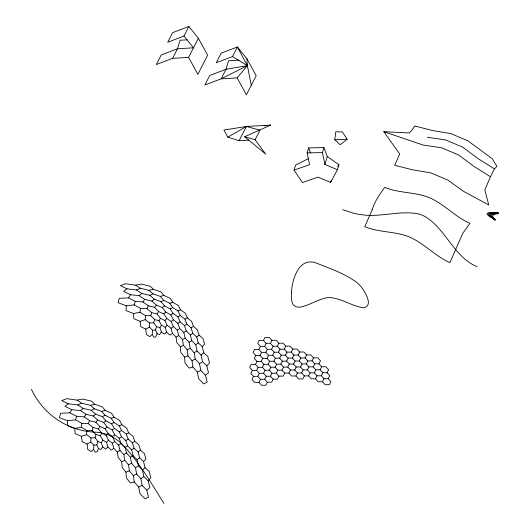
<?xml version="1.0" encoding="UTF-8"?>
<svg xmlns="http://www.w3.org/2000/svg" width="530" height="530" viewBox="0 0 530 530"><rect width="100%" height="100%" fill="white"/><g stroke="black" fill="none" stroke-linecap="round" stroke-linejoin="round"><path stroke-width="0.79" d="M74.77 428.472L81.295 427.167L86.801 430.565L92.081 430.638L95.957 434.514L95.069 437.767L97.871 441.569L96.871 444.869L98.447 448.532L97.162 451.785L95.274 452.282L93.605 449.407L93.903 445.2L90.796 442.093L90.961 437.912L86.562 434.633L81.434 436.296L75.141 433.586L74.77 428.472L67.383 425.557L67.595 420.74L59.459 417.686L60.572 413.287L69.808 412.83L76.638 416.288L84.224 416.891L89.577 420.734L95.844 422.258L99.898 426.491L105.139 428.816L108.087 433.454L112.585 436.455L114.632 441.49L118.654 445.067L120.025 450.48L123.828 454.548L124.755 460.305L128.578 464.77L129.32 470.839L133.381 475.642L134.209 481.962L138.714 487.037L139.913 493.549L145.061 498.856L148.519 497.127L146.797 490.171L142.106 485.387L140.847 478.729L136.601 474.058L135.534 467.725L131.553 463.24L130.44 457.257L126.524 453.024L125.133 447.406L121.065 443.504L119.184 438.27L114.732 434.785L112.168 429.929L107.086 426.948L103.661 422.476L97.686 420.091L93.24 416.004L86.079 414.308L80.474 410.591L71.828 409.69L64.938 406.338L68.211 403.734L77.778 404.927L83.203 408.411L91.16 410.28L95.639 414.142L102.283 416.606L105.907 420.84L111.525 423.808L114.394 428.412L119.257 431.811L121.502 436.793L125.849 440.523L127.604 445.882L131.659 449.864L133.103 455.601L137.071 459.749L138.383 465.87L142.444 470.09L143.829 476.602L148.161 480.809L149.838 487.713L146.797 490.171M133.434 313.528L139.96 312.223L145.458 315.622L150.745 315.688L154.621 319.57L153.733 322.823L156.529 326.626L155.528 329.925L157.112 333.589L155.827 336.841L153.939 337.338L152.262 334.463L152.56 330.256L149.46 327.149L149.626 322.969L145.22 319.689L140.099 321.346L133.805 318.636L133.434 313.528L126.047 310.613L126.259 305.797L118.124 302.736L119.237 298.344L128.465 297.886L135.296 301.345L142.888 301.948L148.241 305.79L154.508 307.314L158.563 311.547L163.803 313.873L166.751 318.51L171.243 321.511L173.297 326.546L177.318 330.124L178.69 335.536L182.486 339.604L183.42 345.355L187.242 349.826L187.984 355.888L192.046 360.692L192.874 367.012L197.379 372.093L198.578 378.606L203.725 383.912L207.184 382.183L205.454 375.227L200.771 370.437L199.512 363.785L195.265 359.108L194.199 352.781L190.217 348.296L189.104 342.314L185.189 338.08L183.797 332.462L179.73 328.56L177.848 323.327L173.396 319.835L170.832 314.986L165.751 311.998L162.326 307.532L156.35 305.141L151.905 301.06L144.743 299.364L139.138 295.647L130.493 294.746L123.596 291.394L126.875 288.784L136.442 289.976L141.868 293.468L149.824 295.336L154.296 299.198L160.948 301.663L164.565 305.889L170.19 308.864L173.058 313.469L177.921 316.867L180.16 321.849L184.506 325.579L186.269 330.939L190.323 334.92L191.767 340.658L195.736 344.805L197.047 350.926L201.108 355.146L202.493 361.659L206.826 365.866L208.502 372.762L205.454 375.227M86.562 434.633L86.801 430.565M145.22 319.689L145.458 315.622M334.781 139.728L335.815 131.771L342.367 131.93L347.183 139.264L340.2 144.736L334.781 139.728L347.183 139.264M81.295 427.167L81.845 423.304L75.505 419.846L67.595 420.74M139.96 312.223L140.503 308.361L134.169 304.896L126.259 305.797M294.057 170.13L309.613 164.697L307.135 152.879L308.645 147.883L323.923 147.598L327.268 156.555L338.935 164.711L337.431 169.706L330.581 182.413L318.046 177.119L302.484 182.552L294.057 170.13L295.568 165.135L308.42 158.642M337.431 169.706L324.897 164.419L322.419 152.594L323.923 147.598M324.897 164.419L327.268 156.555M330.581 182.413L331.224 180.273M92.081 430.638L93.048 427.518L88.298 423.629L81.845 423.304M150.745 315.688L151.713 312.574L146.962 308.685L140.503 308.361M75.505 419.846L76.638 416.288M134.169 304.896L135.296 301.345M490.475 176.735L484.857 189.912L488.753 204.977L463.591 191.363L447.804 180.067L430.777 172.886L412.512 169.805L394.684 165.274L399.733 153.978L383.793 131.705L409.359 132.951L411.757 130.406L414.732 125.994L432.559 130.526L450.825 133.606L467.851 140.794L492.257 158.722L496.888 166.34L494.483 168.884L490.475 176.735L474.324 166.652L458.649 154.985L441.623 147.797L423.245 145.094L383.793 131.705M88.298 423.629L89.577 420.734M146.962 308.685L148.241 305.79M198.366 38.239L188.594 57.392L197.862 74.339L207.641 55.18L198.366 38.239L188.846 26.5L183.956 36.08L193.477 47.813L177.477 48.78L161.226 54.948L156.337 64.528L172.588 58.353L177.477 48.78L180.048 40.253L187.249 39.823M251.293 85.251L247.371 65.647L237.387 46.991L221.136 53.159L216.247 62.739L232.498 56.571L237.387 46.991L246.907 58.724L256.182 75.671L246.404 94.83L237.129 77.883L221.129 78.844L204.878 85.019L209.767 75.439L226.019 69.264L247.371 65.647L246.907 58.724M255.115 139.768L259.998 130.188L246.384 126.471L223.932 130.029L227.84 137.131L239.109 140.728L246.384 126.471L270.744 125.113L244.621 136.727L265.702 154.131L255.115 139.768L244.621 136.727M255.798 355.411L254.261 358.419L256.964 361.387L261.197 361.347L263.9 364.315L268.14 364.276L270.837 367.244L275.077 367.204L277.773 370.172L282.013 370.132L284.716 373.1L288.949 373.06L291.652 376.028L295.886 375.989L298.589 378.957L302.822 378.917L304.359 375.909L308.592 375.876L311.296 378.837L315.529 378.804L318.232 381.766L322.472 381.733L325.168 384.694L329.408 384.661L330.939 381.653L328.242 378.685L324.002 378.725L321.299 375.757L317.066 375.796L314.363 372.828L310.13 372.868L307.426 369.9L303.193 369.94L300.49 366.972L296.257 367.012L293.554 364.044L289.314 364.083L286.617 361.115L282.377 361.155L279.674 358.187L275.441 358.227L272.738 355.259L268.505 355.299L265.802 352.331L261.568 352.37L258.865 349.402L254.632 349.442L253.095 352.443L255.798 355.411L260.031 355.372L262.734 358.34L266.968 358.3L269.671 361.268L273.904 361.228L276.607 364.196L280.847 364.156L283.543 367.124L287.783 367.085L290.486 370.053L294.72 370.013L297.423 372.981L301.656 372.941L304.359 375.909M258.865 349.402L260.402 346.395L264.636 346.355L267.339 349.323L271.572 349.283L274.275 352.251L278.508 352.212L281.211 355.18L285.445 355.14L288.148 358.108L292.388 358.068L295.084 361.036L299.324 360.996L302.02 363.964L306.26 363.925L308.964 366.892L313.197 366.853L315.9 369.821L320.133 369.781L322.836 372.749L327.07 372.709L329.773 375.677L328.242 378.685M263.47 340.379L265 337.378L269.24 337.338L271.936 340.306L276.176 340.267L278.879 343.235L283.113 343.195L285.816 346.163L290.049 346.123L292.752 349.091L296.985 349.051L299.688 352.019L303.922 351.98L306.625 354.948L310.865 354.908L313.561 357.876L317.801 357.836L320.504 360.804L318.967 363.812L314.734 363.845L312.031 360.884L307.791 360.917L305.094 357.955L300.854 357.988L298.158 355.027L293.918 355.06L291.215 352.099L286.982 352.132L284.279 349.164L280.045 349.204L277.342 346.236L273.109 346.275L270.406 343.308L266.173 343.347L263.47 340.379L259.23 340.419L257.699 343.427L260.402 346.395M273.175 379.188L270.472 376.22L266.239 376.26L263.536 373.292L259.296 373.332L256.599 370.364L252.359 370.404L250.829 373.411L253.525 376.38L257.765 376.34L260.469 379.308L264.702 379.268L267.405 382.236L271.638 382.196L273.175 379.188L277.409 379.149L278.946 376.148L283.179 376.108L284.716 373.1M252.359 370.404L249.656 367.436L251.194 364.435L255.427 364.395L256.964 361.387M260.031 355.372L261.568 352.37M264.636 346.355L266.173 343.347M253.525 376.38L251.995 379.387L254.698 382.355L258.931 382.315L261.635 385.283L265.868 385.244L267.405 382.236M256.599 370.364L258.13 367.363L262.37 367.323L265.066 370.291L269.306 370.251L272.009 373.219L276.243 373.18L278.946 376.148M261.197 361.347L262.734 358.34M265.802 352.331L267.339 349.323M270.406 343.308L271.936 340.306M257.765 376.34L259.296 373.332M262.37 367.323L263.9 364.315M266.968 358.3L268.505 355.299M271.572 349.283L273.109 346.275M258.931 382.315L260.469 379.308M263.536 373.292L265.066 370.291M268.14 364.276L269.671 361.268M272.738 355.259L274.275 352.251M277.342 346.236L278.879 343.235M264.702 379.268L266.239 376.26M269.306 370.251L270.837 367.244M273.904 361.228L275.441 358.227M278.508 352.212L280.045 349.204M270.472 376.22L272.009 373.219M275.077 367.204L276.607 364.196M279.674 358.187L281.211 355.18M284.279 349.164L285.816 346.163M276.243 373.18L277.773 370.172M280.847 364.156L282.377 361.155M285.445 355.14L286.982 352.132M282.013 370.132L283.543 367.124M286.617 361.115L288.148 358.108M291.215 352.099L292.752 349.091M287.783 367.085L289.314 364.083M292.388 358.068L293.918 355.06M288.949 373.06L290.486 370.053M293.554 364.044L295.084 361.036M298.158 355.027L299.688 352.019M294.72 370.013L296.257 367.012M299.324 360.996L300.854 357.988M295.886 375.989L297.423 372.981M300.49 366.972L302.02 363.964M305.094 357.955L306.625 354.948M301.656 372.941L303.193 369.94M306.26 363.925L307.791 360.917M307.426 369.9L308.964 366.892M312.031 360.884L313.561 357.876M308.592 375.876L310.13 372.868M313.197 366.853L314.734 363.845M314.363 372.828L315.9 369.821M315.529 378.804L317.066 375.796M320.133 369.781L321.67 366.773L325.904 366.74L328.607 369.701L327.07 372.709M321.299 375.757L322.836 372.749M322.472 381.733L324.002 378.725M337.796 166.824L338.935 164.711M160.418 318.265L164.883 320.531L167.142 325.268L171.051 328.295L172.435 333.416L169.951 335.159L166.612 332.111L165.188 327.368L161.478 325.142L158.967 320.809L160.418 318.265L157.026 313.945L151.713 312.574M101.753 433.209L106.219 435.475L108.484 440.211L112.386 443.239L113.771 448.36L111.293 450.102L107.948 447.055L106.523 442.311L102.82 440.092L100.302 435.753L101.753 433.209L98.368 428.889L93.048 427.518M166.612 332.111L164.399 334.191L161.425 332.019L159.928 327.745L161.478 325.142M107.948 447.055L105.742 449.135L102.76 446.969L101.27 442.689L102.82 440.092M157.026 313.945L158.563 311.547M98.368 428.889L99.898 426.491M128.465 297.886L130.493 294.746M69.808 412.83L71.828 409.69M161.425 332.019L159.609 334.596L157.112 333.589M102.76 446.969L100.945 449.539L98.447 448.532M142.888 301.948L144.743 299.364M84.224 416.891L86.079 414.308M237.129 77.883L247.371 65.647L246.675 64.183M154.508 307.314L156.35 305.141M95.844 422.258L97.686 420.091M206.826 365.866L209.482 362.944L207.8 356.379L203.739 352.761L202.221 346.607L198.273 342.844L196.749 337.08L192.768 333.271L191.078 327.885L186.885 324.148L184.904 319.126L180.306 315.555L177.914 310.891L172.694 307.579L169.805 303.286L163.724 300.325L160.265 296.396L153.064 293.865L148.996 290.327L140.39 288.3L135.687 285.173L125.378 283.722L120.443 285.67L126.875 288.784M148.161 480.809L150.825 477.888L149.135 471.322L145.074 467.705L143.557 461.55L139.615 457.787L138.091 452.024L134.103 448.221L132.421 442.828L128.227 439.092L126.239 434.07L121.642 430.499L119.25 425.835L114.029 422.523L111.141 418.23L105.059 415.268L101.608 411.346L94.4 408.809L90.332 405.271L81.733 403.244L77.029 400.117L66.714 398.666L61.778 400.614L68.211 403.734M164.883 320.531L166.751 318.51M106.219 435.475L108.087 433.454M165.188 327.368L167.142 325.268M106.523 442.311L108.484 440.211M202.221 346.607L204.56 344.142L202.944 338.485L199.081 335.145L197.425 329.845L193.423 326.354L191.641 321.392L187.335 317.874L185.341 313.243L180.551 309.818L178.292 305.532L172.813 302.299L170.262 298.383L163.856 295.435L161.014 291.911L153.422 289.334L150.308 286.24L141.258 284.106L135.687 285.173M143.557 461.55L145.896 459.086L144.279 453.428L140.417 450.096L138.767 444.789L134.759 441.298L132.977 436.336L128.671 432.818L126.677 428.187L121.887 424.762L119.628 420.475L114.149 417.242L111.598 413.327L105.192 410.379L102.35 406.854L94.764 404.277L91.644 401.183L82.594 399.05L77.029 400.117M163.803 313.873L165.751 311.998M105.139 428.816L107.086 426.948M152.262 334.463L149.877 336.676L146.452 334.49L145.724 329.11L140.768 326.646L140.099 321.346M93.605 449.407L91.213 451.62L87.788 449.44L87.066 444.054L82.11 441.589L81.434 436.296M201.108 355.146L203.739 352.761M142.444 470.09L145.074 467.705M196.749 337.08L199.081 335.145M138.091 452.024L140.417 450.096M139.138 295.647L141.868 293.468M80.474 410.591L83.203 408.411M171.051 328.295L173.297 326.546M112.386 443.239L114.632 441.49M171.243 321.511L173.396 319.835M112.585 436.455L114.732 434.785M151.905 301.06L154.296 299.198M93.24 416.004L95.639 414.142M195.736 344.805L198.273 342.844M137.071 459.749L139.615 457.787M162.326 307.532L164.565 305.889M103.661 422.476L105.907 420.84M199.512 363.785L202.493 361.659M140.847 478.729L143.829 476.602M170.832 314.986L173.058 313.469M112.168 429.929L114.394 428.412M190.323 334.92L192.768 333.271M131.659 449.864L134.103 448.221M191.078 327.885L193.423 326.354M194.199 352.781L197.047 350.926M132.421 442.828L134.759 441.298M135.534 467.725L138.383 465.87M177.318 330.124L179.73 328.56M118.654 445.067L121.065 443.504M177.848 323.327L180.16 321.849M119.184 438.27L121.502 436.793M189.104 342.314L191.767 340.658M130.44 457.257L133.103 455.601M183.797 332.462L186.269 330.939M125.133 447.406L127.604 445.882M184.506 325.579L186.885 324.148M125.849 440.523L128.227 439.092M192.874 367.012L189.217 368.125L184.99 363.07L184.612 357.154L180.823 352.483L180.392 346.752L176.815 342.546L176.046 337.087L178.69 335.536M134.209 481.962L130.552 483.068L126.332 478.014L125.948 472.098L122.158 467.427L121.728 461.703L118.15 457.489L117.382 452.03L120.025 450.48M227.84 137.131L246.384 126.471M182.486 339.604L185.189 338.08M123.828 454.548L126.524 453.024M177.921 316.867L180.306 315.555M119.257 431.811L121.642 430.499M145.724 329.11L149.46 327.149M87.066 444.054L90.796 442.093M184.904 319.126L187.335 317.874M187.242 349.826L190.217 348.296M126.239 434.07L128.671 432.818M128.578 464.77L131.553 463.24M170.19 308.864L172.694 307.579M111.525 423.808L114.029 422.523M192.046 360.692L195.265 359.108M133.381 475.642L136.601 474.058M197.379 372.093L200.771 370.437M138.714 487.037L142.106 485.387M160.948 301.663L163.724 300.325M102.283 416.606L105.059 415.268M180.392 346.752L183.42 345.355M121.728 461.703L124.755 460.305M149.824 295.336L153.064 293.865M91.16 410.28L94.4 408.809M136.442 289.976L140.39 288.3M77.778 404.927L81.733 403.244M177.914 310.891L180.551 309.818M119.25 425.835L121.887 424.762M188.846 26.5L172.594 32.668L167.705 42.248L183.956 36.08M184.612 357.154L187.984 355.888M125.948 472.098L129.32 470.839M169.805 303.286L172.813 302.299M111.141 418.23L114.149 417.242M160.265 296.396L163.856 295.435M101.608 411.346L105.192 410.379M148.996 290.327L153.422 289.334M90.332 405.271L94.764 404.277M264.205 125.849L266.656 125.57M268.293 125.391L270.744 125.113M152.56 330.256L155.528 329.925M93.903 445.2L96.871 444.869M172.588 58.353L188.594 57.392M238.99 60.122L228.589 60.745L226.019 69.264L221.129 78.844L247.371 65.647L232.498 56.571M239.109 140.728L248.709 140.152M149.626 322.969L153.733 322.823M90.961 437.912L95.069 437.767M307.135 152.879L322.419 152.594M498.253 213.61L494.126 214.405A4.843 3.723 16.8 0 0 493.364 214.981L492.456 216.598L493.642 217.936A33.238 25.533 16.8 0 1 494.768 219.029L495.245 219.513M498.319 213.491L494.218 213.716L491.893 214.908A4.107 3.153 16.8 0 0 491.469 215.505L491.542 216.459L493.132 217.837A43.069 33.085 16.8 0 1 495.179 219.632M498.379 213.365C495.749 213.345 491.973 212.722 490.237 215.206A0.994 0.768 16.8 0 0 490.323 215.736L493.264 218.201A42.393 32.568 16.8 0 1 495.119 219.758M498.445 213.245C493.821 212.398 484.036 213.683 493.019 218.188A35.351 27.162 16.8 0 1 495.053 219.877M498.505 213.126C494.682 212.338 482.068 212.451 491.721 217.393A43.361 33.317 16.8 0 1 494.086 219.234L494.993 220.003M498.564 213C492.536 212.484 479.935 211.311 492.284 218.002A40.161 30.859 16.8 0 1 494.934 220.122M427.259 137.237L445.637 139.947L462.657 147.128L478.332 158.795L494.483 168.884M154.621 319.57L158.967 320.809M95.957 434.514L100.302 435.753M156.529 326.626L159.928 327.745M97.871 441.569L101.27 442.689M477.086 266.683C453.229 256.792 445.69 227.681 423.404 215.677A21.657 16.642 16.8 0 0 418.627 213.948C399.501 210.092 380.142 217.757 360.904 214.623A55.378 42.546 16.8 0 1 353.457 213.186L342.698 209.655M172.435 333.416L176.046 337.087M113.771 448.36L117.382 452.03M318.967 363.812L321.67 366.773M255.427 364.395L258.13 367.363M164.008 503.5C151.434 483.526 139.542 462.75 123.298 445.452C116.567 438.25 107.51 433.262 97.633 432.288C69.039 431.798 43.712 415.368 31.436 389.384M308.645 147.883L310.593 153.11M291.474 292.447C288.989 323.903 317.649 294.62 331.86 297.774C342.956 299.225 352.457 306.366 363.553 307.718C374.061 306.068 364.653 291.261 361.129 286.81A32.588 25.036 16.8 0 0 356.803 282.464C344.672 273.387 329.938 268.591 316.039 262.94C298.695 256.918 292.149 279.429 291.474 292.447M372.159 209.82L364.772 226.668C379.089 232.657 395.294 231.093 409.617 237.089C424.344 243.449 435.17 256.235 449.904 262.602L462.875 233.187L469.944 223.322C455.217 216.956 444.392 204.176 429.664 197.809C415.341 191.82 399.136 193.377 384.82 187.388C379.573 194.219 374.803 201.373 372.159 209.82"/></g></svg>
